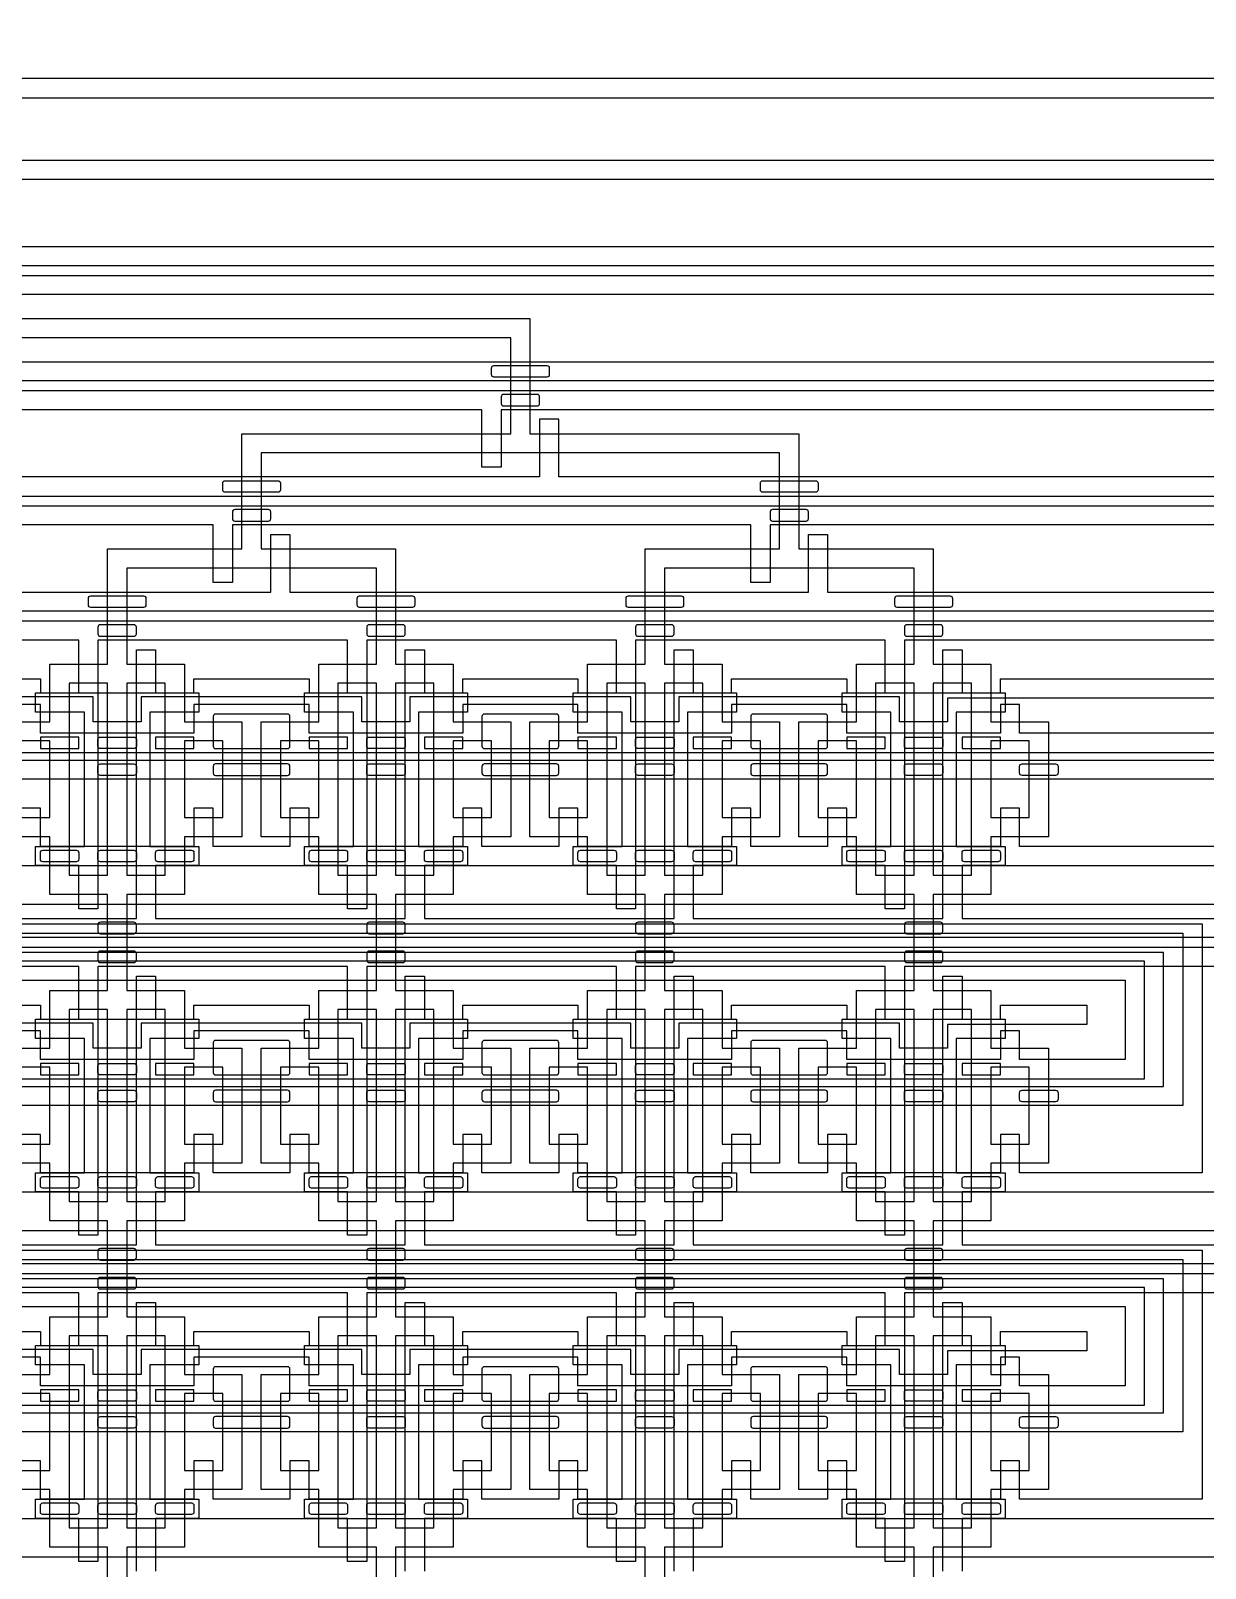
# Model space of a CAD drawing. Extents: x 0 to 194465, y -118660 to 40475.
# Drawn here: x 35762 to 41879, y 18213 to 26222 of the extents above; entities that cross this region are included whole.
import ezdxf

# ---------------------------------------------------------------- set-up
doc = ezdxf.new("R2010")
doc.units = 13
for name, color, linetype in [('Control 1 - Push up', 6, 'Continuous'), ('Control 2 - Push down', 1, 'Continuous'), ('Flow', 5, 'Continuous')]:
    doc.layers.add(name, color=color, linetype=linetype)

msp = doc.modelspace()

# ---------------------------------------------------------------- linework, layer by layer
at = {"layer": 'Control 1 - Push up'}
for points in [[(35212.5, 22846.1), (35812.5, 22846.1), (35812.5, 22773.1), (36612.5, 22773.1), (36612.5, 22846.1), (37212.5, 22846.1), (37212.5, 22773.1), (38012.5, 22773.1), (38012.5, 22846.1), (38612.5, 22846.1), (38612.5, 22773.1), (39412.5, 22773.1), (39412.5, 22846.1), (40012.5, 22846.1), (40012.5, 22773.1), (40812.5, 22773.1), (40812.5, 22846.1), (41962.5, 22846.1)], [(41962.5, 22746.1), (40537.5, 22746.1), (40537.5, 22623.1), (40287.5, 22623.1), (40287.5, 22753.1), (39137.5, 22753.1), (39137.5, 22623.1), (38887.5, 22623.1), (38887.5, 22753.1), (37737.5, 22753.1), (37737.5, 22623.1), (37487.5, 22623.1), (37487.5, 22753.1), (36337.5, 22753.1), (36337.5, 22623.1), (36087.5, 22623.1), (36087.5, 22753.1), (34937.5, 22753.1)], [(18062.5, 22463.1), (41862.5, 22463.1), (44962.5, 22463.1), (44962.5, 22563.1), (41962.5, 22563.1), (40912.5, 22563.1), (40912.5, 22713.1), (40812.5, 22713.1), (40812.5, 22563.1), (40012.5, 22563.1), (40012.5, 22713.1), (39412.5, 22713.1), (39412.5, 22563.1), (38612.5, 22563.1), (38612.5, 22713.1), (38012.5, 22713.1), (38012.5, 22563.1), (37212.5, 22563.1), (37212.5, 22713.1), (36612.5, 22713.1), (36612.5, 22563.1), (35812.5, 22563.1), (35812.5, 22713.1), (35212.5, 22713.1)], [(18162.5, 22423.1), (41762.5, 22423.1), (44962.5, 22423.1), (44962.5, 22323.1), (41662.5, 22323.1), (18262.5, 22323.1)], [(44962.5, 21973.1), (41262.5, 21973.1), (40912.5, 21973.1), (40912.5, 22173.1), (40812.5, 22173.1), (40812.5, 21973.1), (40012.5, 21973.1), (40012.5, 22173.1), (39912.5, 22173.1), (39912.5, 21973.1), (39512.5, 21973.1), (39512.5, 22173.1), (39412.5, 22173.1), (39412.5, 21973.1), (38612.5, 21973.1), (38612.5, 22173.1), (38512.5, 22173.1), (38512.5, 21973.1), (38112.5, 21973.1), (38112.5, 22173.1), (38012.5, 22173.1), (38012.5, 21973.1), (37212.5, 21973.1), (37212.5, 22173.1), (37112.5, 22173.1), (37112.5, 21973.1), (36712.5, 21973.1), (36712.5, 22173.1), (36612.5, 22173.1), (36612.5, 21973.1), (35812.5, 21973.1), (35812.5, 22173.1), (35712.5, 22173.1)], [(18462.5, 21873.1), (41262.5, 21873.1), (44962.5, 21873.1)], [(18462.5, 20173.1), (41962.5, 20173.1), (41962.5, 21670.6), (18462.5, 21670.6)], [(18362.5, 21570.6), (41862.5, 21570.6), (41862.5, 20273.1), (40912.5, 20273.1), (40912.5, 20473.1), (40812.5, 20473.1), (40812.5, 20273.1), (40012.5, 20273.1), (40012.5, 20473.1), (39912.5, 20473.1), (39912.5, 20273.1), (39512.5, 20273.1), (39512.5, 20473.1), (39412.5, 20473.1), (39412.5, 20273.1), (38612.5, 20273.1), (38612.5, 20473.1), (38512.5, 20473.1), (38512.5, 20273.1), (38112.5, 20273.1), (38112.5, 20473.1), (38012.5, 20473.1), (38012.5, 20273.1), (37212.5, 20273.1), (37212.5, 20473.1), (37112.5, 20473.1), (37112.5, 20273.1), (36712.5, 20273.1), (36712.5, 20473.1), (36612.5, 20473.1), (36612.5, 20273.1), (35812.5, 20273.1), (35812.5, 20473.1), (35712.5, 20473.1)], [(18262.5, 21520.6), (41762.5, 21520.6), (41762.5, 20623.1), (18262.5, 20623.1)], [(18162.5, 20723.1), (41662.5, 20723.1), (41662.5, 20723.1), (41662.5, 21420.6), (18162.5, 21420.6)], [(18062.5, 20763.1), (41562.5, 20763.1), (41562.5, 21376.1), (18062.5, 21376.1)], [(17962.5, 21276.1), (41462.5, 21276.1), (41462.5, 20863.1), (40912.5, 20863.1), (40912.5, 21013.1), (40812.5, 21013.1), (40812.5, 20863.1), (40012.5, 20863.1), (40012.5, 21013.1), (39412.5, 21013.1), (39412.5, 20863.1), (38612.5, 20863.1), (38612.5, 21013.1), (38012.5, 21013.1), (38012.5, 20863.1), (37212.5, 20863.1), (37212.5, 21013.1), (36612.5, 21013.1), (36612.5, 20863.1), (35812.5, 20863.1), (35812.5, 21013.1), (35212.5, 21013.1)], [(35212.5, 21146.1), (35812.5, 21146.1), (35812.5, 21073.1), (36612.5, 21073.1), (36612.5, 21146.1), (37212.5, 21146.1), (37212.5, 21073.1), (38012.5, 21073.1), (38012.5, 21146.1), (38612.5, 21146.1), (38612.5, 21073.1), (39412.5, 21073.1), (39412.5, 21146.1), (40012.5, 21146.1), (40012.5, 21073.1), (40812.5, 21073.1), (40812.5, 21146.1), (41262.5, 21146.1), (41262.5, 21046.1), (40537.5, 21046.1), (40537.5, 20923.1), (40287.5, 20923.1), (40287.5, 21053.1), (39137.5, 21053.1), (39137.5, 20923.1), (38887.5, 20923.1), (38887.5, 21053.1), (37737.5, 21053.1), (37737.5, 20923.1), (37487.5, 20923.1), (37487.5, 21053.1), (36337.5, 21053.1), (36337.5, 20923.1), (36087.5, 20923.1), (36087.5, 21053.1), (34937.5, 21053.1)], [(18462.5, 18473.1), (41962.5, 18473.1), (41962.5, 19970.6), (18462.5, 19970.6)], [(18362.5, 19870.6), (41862.5, 19870.6), (41862.5, 18573.1), (40912.5, 18573.1), (40912.5, 18773.1), (40812.5, 18773.1), (40812.5, 18573.1), (40012.5, 18573.1), (40012.5, 18773.1), (39912.5, 18773.1), (39912.5, 18573.1), (39512.5, 18573.1), (39512.5, 18773.1), (39412.5, 18773.1), (39412.5, 18573.1), (38612.5, 18573.1), (38612.5, 18773.1), (38512.5, 18773.1), (38512.5, 18573.1), (38112.5, 18573.1), (38112.5, 18773.1), (38012.5, 18773.1), (38012.5, 18573.1), (37212.5, 18573.1), (37212.5, 18773.1), (37112.5, 18773.1), (37112.5, 18573.1), (36712.5, 18573.1), (36712.5, 18773.1), (36612.5, 18773.1), (36612.5, 18573.1), (35812.5, 18573.1), (35812.5, 18773.1), (35712.5, 18773.1)], [(18262.5, 19820.6), (41762.5, 19820.6), (41762.5, 18923.1), (18262.5, 18923.1)], [(18162.5, 19023.1), (41662.5, 19023.1), (41662.5, 19720.6), (18162.5, 19720.6)], [(18062.5, 19063.1), (41562.5, 19063.1), (41562.5, 19063.1), (41562.5, 19676.1), (18062.5, 19676.1)], [(17962.5, 19576.1), (41462.5, 19576.1), (41462.5, 19163.1), (40912.5, 19163.1), (40912.5, 19313.1), (40812.5, 19313.1), (40812.5, 19163.1), (40012.5, 19163.1), (40012.5, 19313.1), (39412.5, 19313.1), (39412.5, 19163.1), (38612.5, 19163.1), (38612.5, 19313.1), (38012.5, 19313.1), (38012.5, 19163.1), (37212.5, 19163.1), (37212.5, 19313.1), (36612.5, 19313.1), (36612.5, 19163.1), (35812.5, 19163.1), (35812.5, 19313.1), (35212.5, 19313.1)], [(35212.5, 19446.1), (35812.5, 19446.1), (35812.5, 19373.1), (36612.5, 19373.1), (36612.5, 19446.1), (37212.5, 19446.1), (37212.5, 19373.1), (38012.5, 19373.1), (38012.5, 19446.1), (38612.5, 19446.1), (38612.5, 19373.1), (39412.5, 19373.1), (39412.5, 19446.1), (40012.5, 19446.1), (40012.5, 19373.1), (40812.5, 19373.1), (40812.5, 19446.1), (41262.5, 19446.1), (41262.5, 19346.1), (40537.5, 19346.1), (40537.5, 19223.1), (40287.5, 19223.1), (40287.5, 19353.1), (39137.5, 19353.1), (39137.5, 19223.1), (38887.5, 19223.1), (38887.5, 19353.1), (37737.5, 19353.1), (37737.5, 19223.1), (37487.5, 19223.1), (37487.5, 19353.1), (36337.5, 19353.1), (36337.5, 19223.1), (36087.5, 19223.1), (36087.5, 19353.1), (34937.5, 19353.1)], [(18462.5, 16773.1), (41962.5, 16773.1), (41962.5, 18270.6), (18462.5, 18270.6)]]:
    msp.add_lwpolyline(points, dxfattribs=at)
for points in [[(37112.5, 22650.6, 0.414214), (37100, 22663.1), (36725, 22663.1, 0.414214), (36712.5, 22650.6), (36712.5, 22495.6, 0.414214), (36725, 22483.1), (37100, 22483.1, 0.414214), (37112.5, 22495.6)], [(38512.5, 22650.6, 0.414214), (38500, 22663.1), (38125, 22663.1, 0.414214), (38112.5, 22650.6), (38112.5, 22495.6, 0.414214), (38125, 22483.1), (38500, 22483.1, 0.414214), (38512.5, 22495.6)], [(39912.5, 22650.6, 0.414214), (39900, 22663.1), (39525, 22663.1, 0.414214), (39512.5, 22650.6), (39512.5, 22495.6, 0.414214), (39525, 22483.1), (39900, 22483.1, 0.414214), (39912.5, 22495.6)], [(36125, 22483.1, -0.414214), (36112.5, 22495.6), (36112.5, 22530.6, -0.414214), (36125, 22543.1), (36300, 22543.1, -0.414214), (36312.5, 22530.6), (36312.5, 22495.6, -0.414214), (36300, 22483.1)], [(37525, 22483.1, -0.414214), (37512.5, 22495.6), (37512.5, 22530.6, -0.414214), (37525, 22543.1), (37700, 22543.1, -0.414214), (37712.5, 22530.6), (37712.5, 22495.6, -0.414214), (37700, 22483.1)], [(38925, 22483.1, -0.414214), (38912.5, 22495.6), (38912.5, 22530.6, -0.414214), (38925, 22543.1), (39100, 22543.1, -0.414214), (39112.5, 22530.6), (39112.5, 22495.6, -0.414214), (39100, 22483.1)], [(40325, 22483.1, -0.414214), (40312.5, 22495.6), (40312.5, 22530.6, -0.414214), (40325, 22543.1), (40500, 22543.1, -0.414214), (40512.5, 22530.6), (40512.5, 22495.6, -0.414214), (40500, 22483.1)], [(36125, 22343.1, -0.414214), (36112.5, 22355.6), (36112.5, 22390.6, -0.414214), (36125, 22403.1), (36300, 22403.1, -0.414214), (36312.5, 22390.6), (36312.5, 22355.6, -0.414214), (36300, 22343.1)], [(36725, 22343.1), (37100, 22343.1, 0.414214), (37112.5, 22355.6), (37112.5, 22390.6, 0.414214), (37100, 22403.1), (36725, 22403.1, 0.414214), (36712.5, 22390.6), (36712.5, 22355.6, 0.414214)], [(37525, 22343.1, -0.414214), (37512.5, 22355.6), (37512.5, 22390.6, -0.414214), (37525, 22403.1), (37700, 22403.1, -0.414214), (37712.5, 22390.6), (37712.5, 22355.6, -0.414214), (37700, 22343.1)], [(38125, 22343.1), (38500, 22343.1, 0.414214), (38512.5, 22355.6), (38512.5, 22390.6, 0.414214), (38500, 22403.1), (38125, 22403.1, 0.414214), (38112.5, 22390.6), (38112.5, 22355.6, 0.414214)], [(38925, 22343.1, -0.414214), (38912.5, 22355.6), (38912.5, 22390.6, -0.414214), (38925, 22403.1), (39100, 22403.1, -0.414214), (39112.5, 22390.6), (39112.5, 22355.6, -0.414214), (39100, 22343.1)], [(39525, 22343.1), (39900, 22343.1, 0.414214), (39912.5, 22355.6), (39912.5, 22390.6, 0.414214), (39900, 22403.1), (39525, 22403.1, 0.414214), (39512.5, 22390.6), (39512.5, 22355.6, 0.414214)], [(40325, 22343.1, -0.414214), (40312.5, 22355.6), (40312.5, 22390.6, -0.414214), (40325, 22403.1), (40500, 22403.1, -0.414214), (40512.5, 22390.6), (40512.5, 22355.6, -0.414214), (40500, 22343.1)], [(40925, 22343.1, -0.414214), (40912.5, 22355.6), (40912.5, 22390.6, -0.414214), (40925, 22403.1), (41100, 22403.1, -0.414214), (41112.5, 22390.6), (41112.5, 22355.6, -0.414214), (41100, 22343.1)], [(35825, 21893.1, -0.414214), (35812.5, 21905.6), (35812.5, 21940.6, -0.414214), (35825, 21953.1), (36000, 21953.1, -0.414214), (36012.5, 21940.6), (36012.5, 21905.6, -0.414214), (36000, 21893.1)], [(36125, 21893.1, -0.414214), (36112.5, 21905.6), (36112.5, 21940.6, -0.414214), (36125, 21953.1), (36300, 21953.1, -0.414214), (36312.5, 21940.6), (36312.5, 21905.6, -0.414214), (36300, 21893.1)], [(36425, 21893.1, -0.414214), (36412.5, 21905.6), (36412.5, 21940.6, -0.414214), (36425, 21953.1), (36600, 21953.1, -0.414214), (36612.5, 21940.6), (36612.5, 21905.6, -0.414214), (36600, 21893.1)], [(37225, 21893.1, -0.414214), (37212.5, 21905.6), (37212.5, 21940.6, -0.414214), (37225, 21953.1), (37400, 21953.1, -0.414214), (37412.5, 21940.6), (37412.5, 21905.6, -0.414214), (37400, 21893.1)], [(37525, 21893.1, -0.414214), (37512.5, 21905.6), (37512.5, 21940.6, -0.414214), (37525, 21953.1), (37700, 21953.1, -0.414214), (37712.5, 21940.6), (37712.5, 21905.6, -0.414214), (37700, 21893.1)], [(37825, 21893.1, -0.414214), (37812.5, 21905.6), (37812.5, 21940.6, -0.414214), (37825, 21953.1), (38000, 21953.1, -0.414214), (38012.5, 21940.6), (38012.5, 21905.6, -0.414214), (38000, 21893.1)], [(38625, 21893.1, -0.414214), (38612.5, 21905.6), (38612.5, 21940.6, -0.414214), (38625, 21953.1), (38800, 21953.1, -0.414214), (38812.5, 21940.6), (38812.5, 21905.6, -0.414214), (38800, 21893.1)], [(38925, 21893.1, -0.414214), (38912.5, 21905.6), (38912.5, 21940.6, -0.414214), (38925, 21953.1), (39100, 21953.1, -0.414214), (39112.5, 21940.6), (39112.5, 21905.6, -0.414214), (39100, 21893.1)], [(39225, 21893.1, -0.414214), (39212.5, 21905.6), (39212.5, 21940.6, -0.414214), (39225, 21953.1), (39400, 21953.1, -0.414214), (39412.5, 21940.6), (39412.5, 21905.6, -0.414214), (39400, 21893.1)], [(40025, 21893.1, -0.414214), (40012.5, 21905.6), (40012.5, 21940.6, -0.414214), (40025, 21953.1), (40200, 21953.1, -0.414214), (40212.5, 21940.6), (40212.5, 21905.6, -0.414214), (40200, 21893.1)], [(40325, 21893.1, -0.414214), (40312.5, 21905.6), (40312.5, 21940.6, -0.414214), (40325, 21953.1), (40500, 21953.1, -0.414214), (40512.5, 21940.6), (40512.5, 21905.6, -0.414214), (40500, 21893.1)], [(40625, 21893.1, -0.414214), (40612.5, 21905.6), (40612.5, 21940.6, -0.414214), (40625, 21953.1), (40800, 21953.1, -0.414214), (40812.5, 21940.6), (40812.5, 21905.6, -0.414214), (40800, 21893.1)], [(37112.5, 20950.6, 0.414214), (37100, 20963.1), (36725, 20963.1, 0.414214), (36712.5, 20950.6), (36712.5, 20795.6, 0.414214), (36725, 20783.1), (37100, 20783.1, 0.414214), (37112.5, 20795.6)], [(38512.5, 20950.6, 0.414214), (38500, 20963.1), (38125, 20963.1, 0.414214), (38112.5, 20950.6), (38112.5, 20795.6, 0.414214), (38125, 20783.1), (38500, 20783.1, 0.414214), (38512.5, 20795.6)], [(39912.5, 20950.6, 0.414214), (39900, 20963.1), (39525, 20963.1, 0.414214), (39512.5, 20950.6), (39512.5, 20795.6, 0.414214), (39525, 20783.1), (39900, 20783.1, 0.414214), (39912.5, 20795.6)], [(36125, 20783.1, -0.414214), (36112.5, 20795.6), (36112.5, 20830.6, -0.414214), (36125, 20843.1), (36300, 20843.1, -0.414214), (36312.5, 20830.6), (36312.5, 20795.6, -0.414214), (36300, 20783.1)], [(37525, 20783.1, -0.414214), (37512.5, 20795.6), (37512.5, 20830.6, -0.414214), (37525, 20843.1), (37700, 20843.1, -0.414214), (37712.5, 20830.6), (37712.5, 20795.6, -0.414214), (37700, 20783.1)], [(38925, 20783.1, -0.414214), (38912.5, 20795.6), (38912.5, 20830.6, -0.414214), (38925, 20843.1), (39100, 20843.1, -0.414214), (39112.5, 20830.6), (39112.5, 20795.6, -0.414214), (39100, 20783.1)], [(40325, 20783.1, -0.414214), (40312.5, 20795.6), (40312.5, 20830.6, -0.414214), (40325, 20843.1), (40500, 20843.1, -0.414214), (40512.5, 20830.6), (40512.5, 20795.6, -0.414214), (40500, 20783.1)], [(36125, 20643.1, -0.414214), (36112.5, 20655.6), (36112.5, 20690.6, -0.414214), (36125, 20703.1), (36300, 20703.1, -0.414214), (36312.5, 20690.6), (36312.5, 20655.6, -0.414214), (36300, 20643.1)], [(36725, 20643.1), (37100, 20643.1, 0.414214), (37112.5, 20655.6), (37112.5, 20690.6, 0.414214), (37100, 20703.1), (36725, 20703.1, 0.414214), (36712.5, 20690.6), (36712.5, 20655.6, 0.414214)], [(37525, 20643.1, -0.414214), (37512.5, 20655.6), (37512.5, 20690.6, -0.414214), (37525, 20703.1), (37700, 20703.1, -0.414214), (37712.5, 20690.6), (37712.5, 20655.6, -0.414214), (37700, 20643.1)], [(38125, 20643.1), (38500, 20643.1, 0.414214), (38512.5, 20655.6), (38512.5, 20690.6, 0.414214), (38500, 20703.1), (38125, 20703.1, 0.414214), (38112.5, 20690.6), (38112.5, 20655.6, 0.414214)], [(38925, 20643.1, -0.414214), (38912.5, 20655.6), (38912.5, 20690.6, -0.414214), (38925, 20703.1), (39100, 20703.1, -0.414214), (39112.5, 20690.6), (39112.5, 20655.6, -0.414214), (39100, 20643.1)], [(39525, 20643.1), (39900, 20643.1, 0.414214), (39912.5, 20655.6), (39912.5, 20690.6, 0.414214), (39900, 20703.1), (39525, 20703.1, 0.414214), (39512.5, 20690.6), (39512.5, 20655.6, 0.414214)], [(40325, 20643.1, -0.414214), (40312.5, 20655.6), (40312.5, 20690.6, -0.414214), (40325, 20703.1), (40500, 20703.1, -0.414214), (40512.5, 20690.6), (40512.5, 20655.6, -0.414214), (40500, 20643.1)], [(40925, 20643.1, -0.414214), (40912.5, 20655.6), (40912.5, 20690.6, -0.414214), (40925, 20703.1), (41100, 20703.1, -0.414214), (41112.5, 20690.6), (41112.5, 20655.6, -0.414214), (41100, 20643.1)], [(35825, 20193.1, -0.414214), (35812.5, 20205.6), (35812.5, 20240.6, -0.414214), (35825, 20253.1), (36000, 20253.1, -0.414214), (36012.5, 20240.6), (36012.5, 20205.6, -0.414214), (36000, 20193.1)], [(36125, 20193.1, -0.414214), (36112.5, 20205.6), (36112.5, 20240.6, -0.414214), (36125, 20253.1), (36300, 20253.1, -0.414214), (36312.5, 20240.6), (36312.5, 20205.6, -0.414214), (36300, 20193.1)], [(36425, 20193.1, -0.414214), (36412.5, 20205.6), (36412.5, 20240.6, -0.414214), (36425, 20253.1), (36600, 20253.1, -0.414214), (36612.5, 20240.6), (36612.5, 20205.6, -0.414214), (36600, 20193.1)], [(37225, 20193.1, -0.414214), (37212.5, 20205.6), (37212.5, 20240.6, -0.414214), (37225, 20253.1), (37400, 20253.1, -0.414214), (37412.5, 20240.6), (37412.5, 20205.6, -0.414214), (37400, 20193.1)], [(37525, 20193.1, -0.414214), (37512.5, 20205.6), (37512.5, 20240.6, -0.414214), (37525, 20253.1), (37700, 20253.1, -0.414214), (37712.5, 20240.6), (37712.5, 20205.6, -0.414214), (37700, 20193.1)], [(37825, 20193.1, -0.414214), (37812.5, 20205.6), (37812.5, 20240.6, -0.414214), (37825, 20253.1), (38000, 20253.1, -0.414214), (38012.5, 20240.6), (38012.5, 20205.6, -0.414214), (38000, 20193.1)], [(38625, 20193.1, -0.414214), (38612.5, 20205.6), (38612.5, 20240.6, -0.414214), (38625, 20253.1), (38800, 20253.1, -0.414214), (38812.5, 20240.6), (38812.5, 20205.6, -0.414214), (38800, 20193.1)], [(38925, 20193.1, -0.414214), (38912.5, 20205.6), (38912.5, 20240.6, -0.414214), (38925, 20253.1), (39100, 20253.1, -0.414214), (39112.5, 20240.6), (39112.5, 20205.6, -0.414214), (39100, 20193.1)], [(39225, 20193.1, -0.414214), (39212.5, 20205.6), (39212.5, 20240.6, -0.414214), (39225, 20253.1), (39400, 20253.1, -0.414214), (39412.5, 20240.6), (39412.5, 20205.6, -0.414214), (39400, 20193.1)], [(40025, 20193.1, -0.414214), (40012.5, 20205.6), (40012.5, 20240.6, -0.414214), (40025, 20253.1), (40200, 20253.1, -0.414214), (40212.5, 20240.6), (40212.5, 20205.6, -0.414214), (40200, 20193.1)], [(40325, 20193.1, -0.414214), (40312.5, 20205.6), (40312.5, 20240.6, -0.414214), (40325, 20253.1), (40500, 20253.1, -0.414214), (40512.5, 20240.6), (40512.5, 20205.6, -0.414214), (40500, 20193.1)], [(40625, 20193.1, -0.414214), (40612.5, 20205.6), (40612.5, 20240.6, -0.414214), (40625, 20253.1), (40800, 20253.1, -0.414214), (40812.5, 20240.6), (40812.5, 20205.6, -0.414214), (40800, 20193.1)], [(37112.5, 19250.6, 0.414214), (37100, 19263.1), (36725, 19263.1, 0.414214), (36712.5, 19250.6), (36712.5, 19095.6, 0.414214), (36725, 19083.1), (37100, 19083.1, 0.414214), (37112.5, 19095.6)], [(38512.5, 19250.6, 0.414214), (38500, 19263.1), (38125, 19263.1, 0.414214), (38112.5, 19250.6), (38112.5, 19095.6, 0.414214), (38125, 19083.1), (38500, 19083.1, 0.414214), (38512.5, 19095.6)], [(39912.5, 19250.6, 0.414214), (39900, 19263.1), (39525, 19263.1, 0.414214), (39512.5, 19250.6), (39512.5, 19095.6, 0.414214), (39525, 19083.1), (39900, 19083.1, 0.414214), (39912.5, 19095.6)], [(36125, 19083.1, -0.414214), (36112.5, 19095.6), (36112.5, 19130.6, -0.414214), (36125, 19143.1), (36300, 19143.1, -0.414214), (36312.5, 19130.6), (36312.5, 19095.6, -0.414214), (36300, 19083.1)], [(37525, 19083.1, -0.414214), (37512.5, 19095.6), (37512.5, 19130.6, -0.414214), (37525, 19143.1), (37700, 19143.1, -0.414214), (37712.5, 19130.6), (37712.5, 19095.6, -0.414214), (37700, 19083.1)], [(38925, 19083.1, -0.414214), (38912.5, 19095.6), (38912.5, 19130.6, -0.414214), (38925, 19143.1), (39100, 19143.1, -0.414214), (39112.5, 19130.6), (39112.5, 19095.6, -0.414214), (39100, 19083.1)], [(40325, 19083.1, -0.414214), (40312.5, 19095.6), (40312.5, 19130.6, -0.414214), (40325, 19143.1), (40500, 19143.1, -0.414214), (40512.5, 19130.6), (40512.5, 19095.6, -0.414214), (40500, 19083.1)], [(36125, 18943.1, -0.414214), (36112.5, 18955.6), (36112.5, 18990.6, -0.414214), (36125, 19003.1), (36300, 19003.1, -0.414214), (36312.5, 18990.6), (36312.5, 18955.6, -0.414214), (36300, 18943.1)], [(36725, 18943.1), (37100, 18943.1, 0.414214), (37112.5, 18955.6), (37112.5, 18990.6, 0.414214), (37100, 19003.1), (36725, 19003.1, 0.414214), (36712.5, 18990.6), (36712.5, 18955.6, 0.414214)], [(37525, 18943.1, -0.414214), (37512.5, 18955.6), (37512.5, 18990.6, -0.414214), (37525, 19003.1), (37700, 19003.1, -0.414214), (37712.5, 18990.6), (37712.5, 18955.6, -0.414214), (37700, 18943.1)], [(38125, 18943.1), (38500, 18943.1, 0.414214), (38512.5, 18955.6), (38512.5, 18990.6, 0.414214), (38500, 19003.1), (38125, 19003.1, 0.414214), (38112.5, 18990.6), (38112.5, 18955.6, 0.414214)], [(38925, 18943.1, -0.414214), (38912.5, 18955.6), (38912.5, 18990.6, -0.414214), (38925, 19003.1), (39100, 19003.1, -0.414214), (39112.5, 18990.6), (39112.5, 18955.6, -0.414214), (39100, 18943.1)], [(39525, 18943.1), (39900, 18943.1, 0.414214), (39912.5, 18955.6), (39912.5, 18990.6, 0.414214), (39900, 19003.1), (39525, 19003.1, 0.414214), (39512.5, 18990.6), (39512.5, 18955.6, 0.414214)], [(40325, 18943.1, -0.414214), (40312.5, 18955.6), (40312.5, 18990.6, -0.414214), (40325, 19003.1), (40500, 19003.1, -0.414214), (40512.5, 18990.6), (40512.5, 18955.6, -0.414214), (40500, 18943.1)], [(40925, 18943.1, -0.414214), (40912.5, 18955.6), (40912.5, 18990.6, -0.414214), (40925, 19003.1), (41100, 19003.1, -0.414214), (41112.5, 18990.6), (41112.5, 18955.6, -0.414214), (41100, 18943.1)], [(35825, 18493.1, -0.414214), (35812.5, 18505.6), (35812.5, 18540.6, -0.414214), (35825, 18553.1), (36000, 18553.1, -0.414214), (36012.5, 18540.6), (36012.5, 18505.6, -0.414214), (36000, 18493.1)], [(36125, 18493.1, -0.414214), (36112.5, 18505.6), (36112.5, 18540.6, -0.414214), (36125, 18553.1), (36300, 18553.1, -0.414214), (36312.5, 18540.6), (36312.5, 18505.6, -0.414214), (36300, 18493.1)], [(36425, 18493.1, -0.414214), (36412.5, 18505.6), (36412.5, 18540.6, -0.414214), (36425, 18553.1), (36600, 18553.1, -0.414214), (36612.5, 18540.6), (36612.5, 18505.6, -0.414214), (36600, 18493.1)], [(37225, 18493.1, -0.414214), (37212.5, 18505.6), (37212.5, 18540.6, -0.414214), (37225, 18553.1), (37400, 18553.1, -0.414214), (37412.5, 18540.6), (37412.5, 18505.6, -0.414214), (37400, 18493.1)], [(37525, 18493.1, -0.414214), (37512.5, 18505.6), (37512.5, 18540.6, -0.414214), (37525, 18553.1), (37700, 18553.1, -0.414214), (37712.5, 18540.6), (37712.5, 18505.6, -0.414214), (37700, 18493.1)], [(37825, 18493.1, -0.414214), (37812.5, 18505.6), (37812.5, 18540.6, -0.414214), (37825, 18553.1), (38000, 18553.1, -0.414214), (38012.5, 18540.6), (38012.5, 18505.6, -0.414214), (38000, 18493.1)], [(38625, 18493.1, -0.414214), (38612.5, 18505.6), (38612.5, 18540.6, -0.414214), (38625, 18553.1), (38800, 18553.1, -0.414214), (38812.5, 18540.6), (38812.5, 18505.6, -0.414214), (38800, 18493.1)], [(38925, 18493.1, -0.414214), (38912.5, 18505.6), (38912.5, 18540.6, -0.414214), (38925, 18553.1), (39100, 18553.1, -0.414214), (39112.5, 18540.6), (39112.5, 18505.6, -0.414214), (39100, 18493.1)], [(39225, 18493.1, -0.414214), (39212.5, 18505.6), (39212.5, 18540.6, -0.414214), (39225, 18553.1), (39400, 18553.1, -0.414214), (39412.5, 18540.6), (39412.5, 18505.6, -0.414214), (39400, 18493.1)], [(40025, 18493.1, -0.414214), (40012.5, 18505.6), (40012.5, 18540.6, -0.414214), (40025, 18553.1), (40200, 18553.1, -0.414214), (40212.5, 18540.6), (40212.5, 18505.6, -0.414214), (40200, 18493.1)], [(40325, 18493.1, -0.414214), (40312.5, 18505.6), (40312.5, 18540.6, -0.414214), (40325, 18553.1), (40500, 18553.1, -0.414214), (40512.5, 18540.6), (40512.5, 18505.6, -0.414214), (40500, 18493.1)], [(40625, 18493.1, -0.414214), (40612.5, 18505.6), (40612.5, 18540.6, -0.414214), (40625, 18553.1), (40800, 18553.1, -0.414214), (40812.5, 18540.6), (40812.5, 18505.6, -0.414214), (40800, 18493.1)]]:
    msp.add_lwpolyline(points, format="xyb", close=True, dxfattribs=at)
for points in [[(36012.5, 22543.1), (35812.5, 22543.1), (35812.5, 22483.1), (36012.5, 22483.1)], [(36612.5, 22543.1), (36412.5, 22543.1), (36412.5, 22483.1), (36612.5, 22483.1)], [(37412.5, 22543.1), (37212.5, 22543.1), (37212.5, 22483.1), (37412.5, 22483.1)], [(38012.5, 22543.1), (37812.5, 22543.1), (37812.5, 22483.1), (38012.5, 22483.1)], [(38812.5, 22543.1), (38612.5, 22543.1), (38612.5, 22483.1), (38812.5, 22483.1)], [(39412.5, 22543.1), (39212.5, 22543.1), (39212.5, 22483.1), (39412.5, 22483.1)], [(40212.5, 22543.1), (40012.5, 22543.1), (40012.5, 22483.1), (40212.5, 22483.1)], [(40812.5, 22543.1), (40612.5, 22543.1), (40612.5, 22483.1), (40812.5, 22483.1)], [(36012.5, 20843.1), (35812.5, 20843.1), (35812.5, 20783.1), (36012.5, 20783.1)], [(36612.5, 20843.1), (36412.5, 20843.1), (36412.5, 20783.1), (36612.5, 20783.1)], [(37412.5, 20843.1), (37212.5, 20843.1), (37212.5, 20783.1), (37412.5, 20783.1)], [(38012.5, 20843.1), (37812.5, 20843.1), (37812.5, 20783.1), (38012.5, 20783.1)], [(38812.5, 20843.1), (38612.5, 20843.1), (38612.5, 20783.1), (38812.5, 20783.1)], [(39412.5, 20843.1), (39212.5, 20843.1), (39212.5, 20783.1), (39412.5, 20783.1)], [(40212.5, 20843.1), (40012.5, 20843.1), (40012.5, 20783.1), (40212.5, 20783.1)], [(40812.5, 20843.1), (40612.5, 20843.1), (40612.5, 20783.1), (40812.5, 20783.1)], [(36012.5, 19143.1), (35812.5, 19143.1), (35812.5, 19083.1), (36012.5, 19083.1)], [(36612.5, 19143.1), (36412.5, 19143.1), (36412.5, 19083.1), (36612.5, 19083.1)], [(37412.5, 19143.1), (37212.5, 19143.1), (37212.5, 19083.1), (37412.5, 19083.1)], [(38012.5, 19143.1), (37812.5, 19143.1), (37812.5, 19083.1), (38012.5, 19083.1)], [(38812.5, 19143.1), (38612.5, 19143.1), (38612.5, 19083.1), (38812.5, 19083.1)], [(39412.5, 19143.1), (39212.5, 19143.1), (39212.5, 19083.1), (39412.5, 19083.1)], [(40212.5, 19143.1), (40012.5, 19143.1), (40012.5, 19083.1), (40212.5, 19083.1)], [(40812.5, 19143.1), (40612.5, 19143.1), (40612.5, 19083.1), (40812.5, 19083.1)]]:
    msp.add_lwpolyline(points, close=True, dxfattribs=at)
at = {"layer": 'Control 2 - Push down'}
for points in [[(41962.5, 25873.1), (41962.5, 25973.1), (29812.5, 25973.1), (29812.5, 26323.1), (29712.5, 26323.1), (29712.5, 25973.1), (14832.5, 25973.1), (14832.5, 20773.1), (11590.7, 20773.1), (11590.7, 20673.1), (14932.5, 20673.1), (14932.5, 25873.1)], [(44962.5, 25448.1), (29812.5, 25448.1), (29812.5, 25148.1), (29712.5, 25148.1), (29712.5, 25448.1), (17032.5, 25448.1), (17032.5, 7273.1), (29712.5, 7273.1), (29712.5, 7573.1), (29812.5, 7573.1), (29812.5, 7273.1), (30462.5, 7273.1), (30462.5, 7173.1), (16932.5, 7173.1), (16932.5, 25548.1), (44962.5, 25548.1)], [(17232.5, 24998.1), (17232.5, 7723.1), (36062.5, 7723.1), (36062.5, 7623.1), (30112.5, 7623.1), (30112.5, 7323.1), (30012.5, 7323.1), (30012.5, 7623.1), (17132.5, 7623.1), (17132.5, 25098.1), (30012.5, 25098.1), (30012.5, 25398.1), (30112.5, 25398.1), (30112.5, 25098.1), (44962.5, 25098.1), (44962.5, 24998.1)], [(35412.5, 24848.1), (35412.5, 24548.1), (35312.5, 24548.1), (35312.5, 24848.1), (24212.5, 24848.1), (24212.5, 24548.1), (24112.5, 24548.1), (24112.5, 24848.1), (17432.5, 24848.1), (17432.5, 7873.1), (24112.5, 7873.1), (24112.5, 8173.1), (24212.5, 8173.1), (24212.5, 7873.1), (35312.5, 7873.1), (35312.5, 8173.1), (35412.5, 8173.1), (35412.5, 7873.1), (36062.5, 7873.1), (36062.5, 7773.1), (17332.5, 7773.1), (17332.5, 24948.1), (44962.5, 24948.1), (44962.5, 24848.1)], [(17632.5, 24398.1), (17632.5, 8323.1), (38862.5, 8323.1), (38862.5, 8223.1), (35712.5, 8223.1), (35712.5, 7923.1), (35612.5, 7923.1), (35612.5, 8223.1), (24512.5, 8223.1), (24512.5, 7923.1), (24412.5, 7923.1), (24412.5, 8223.1), (17532.5, 8223.1), (17532.5, 24498.1), (24412.5, 24498.1), (24412.5, 24798.1), (24512.5, 24798.1), (24512.5, 24498.1), (35612.5, 24498.1), (35612.5, 24798.1), (35712.5, 24798.1), (35712.5, 24498.1), (44962.5, 24498.1), (44962.5, 24398.1)]]:
    msp.add_lwpolyline(points, close=True, dxfattribs=at)
for points in [[(38162.5, 24430.6), (38162.5, 24465.6, -0.414214), (38175, 24478.1), (38450, 24478.1, -0.414214), (38462.5, 24465.6), (38462.5, 24430.6, -0.414214), (38450, 24418.1), (38175, 24418.1, -0.414214)], [(38400, 24328.1), (38225, 24328.1, 0.414214), (38212.5, 24315.6), (38212.5, 24280.6, 0.414214), (38225, 24268.1), (38400, 24268.1, 0.414214), (38412.5, 24280.6), (38412.5, 24315.6, 0.414214)], [(36762.5, 23830.6), (36762.5, 23865.6, -0.414214), (36775, 23878.1), (37050, 23878.1, -0.414214), (37062.5, 23865.6), (37062.5, 23830.6, -0.414214), (37050, 23818.1), (36775, 23818.1, -0.414214)], [(39562.5, 23830.6), (39562.5, 23865.6, -0.414214), (39575, 23878.1), (39850, 23878.1, -0.414214), (39862.5, 23865.6), (39862.5, 23830.6, -0.414214), (39850, 23818.1), (39575, 23818.1, -0.414214)], [(37000, 23728.1), (36825, 23728.1, 0.414214), (36812.5, 23715.6), (36812.5, 23680.6, 0.414214), (36825, 23668.1), (37000, 23668.1, 0.414214), (37012.5, 23680.6), (37012.5, 23715.6, 0.414214)], [(39800, 23728.1), (39625, 23728.1, 0.414214), (39612.5, 23715.6), (39612.5, 23680.6, 0.414214), (39625, 23668.1), (39800, 23668.1, 0.414214), (39812.5, 23680.6), (39812.5, 23715.6, 0.414214)], [(36062.5, 23230.6), (36062.5, 23265.6, -0.414214), (36075, 23278.1), (36350, 23278.1, -0.414214), (36362.5, 23265.6), (36362.5, 23230.6, -0.414214), (36350, 23218.1), (36075, 23218.1, -0.414214)], [(37462.5, 23230.6), (37462.5, 23265.6, -0.414214), (37475, 23278.1), (37750, 23278.1, -0.414214), (37762.5, 23265.6), (37762.5, 23230.6, -0.414214), (37750, 23218.1), (37475, 23218.1, -0.414214)], [(38862.5, 23230.6), (38862.5, 23265.6, -0.414214), (38875, 23278.1), (39150, 23278.1, -0.414214), (39162.5, 23265.6), (39162.5, 23230.6, -0.414214), (39150, 23218.1), (38875, 23218.1, -0.414214)], [(40262.5, 23230.6), (40262.5, 23265.6, -0.414214), (40275, 23278.1), (40550, 23278.1, -0.414214), (40562.5, 23265.6), (40562.5, 23230.6, -0.414214), (40550, 23218.1), (40275, 23218.1, -0.414214)], [(36300, 23128.1), (36125, 23128.1, 0.414214), (36112.5, 23115.6), (36112.5, 23080.6, 0.414214), (36125, 23068.1), (36300, 23068.1, 0.414214), (36312.5, 23080.6), (36312.5, 23115.6, 0.414214)], [(37700, 23128.1), (37525, 23128.1, 0.414214), (37512.5, 23115.6), (37512.5, 23080.6, 0.414214), (37525, 23068.1), (37700, 23068.1, 0.414214), (37712.5, 23080.6), (37712.5, 23115.6, 0.414214)], [(39100, 23128.1), (38925, 23128.1, 0.414214), (38912.5, 23115.6), (38912.5, 23080.6, 0.414214), (38925, 23068.1), (39100, 23068.1, 0.414214), (39112.5, 23080.6), (39112.5, 23115.6, 0.414214)], [(40500, 23128.1), (40325, 23128.1, 0.414214), (40312.5, 23115.6), (40312.5, 23080.6, 0.414214), (40325, 23068.1), (40500, 23068.1, 0.414214), (40512.5, 23080.6), (40512.5, 23115.6, 0.414214)], [(36300, 21578.1), (36125, 21578.1, 0.414214), (36112.5, 21565.6), (36112.5, 21530.6, 0.414214), (36125, 21518.1), (36300, 21518.1, 0.414214), (36312.5, 21530.6), (36312.5, 21565.6, 0.414214)], [(37700, 21578.1), (37525, 21578.1, 0.414214), (37512.5, 21565.6), (37512.5, 21530.6, 0.414214), (37525, 21518.1), (37700, 21518.1, 0.414214), (37712.5, 21530.6), (37712.5, 21565.6, 0.414214)], [(39100, 21578.1), (38925, 21578.1, 0.414214), (38912.5, 21565.6), (38912.5, 21530.6, 0.414214), (38925, 21518.1), (39100, 21518.1, 0.414214), (39112.5, 21530.6), (39112.5, 21565.6, 0.414214)], [(40500, 21578.1), (40325, 21578.1, 0.414214), (40312.5, 21565.6), (40312.5, 21530.6, 0.414214), (40325, 21518.1), (40500, 21518.1, 0.414214), (40512.5, 21530.6), (40512.5, 21565.6, 0.414214)], [(36300, 21428.1), (36125, 21428.1, 0.414214), (36112.5, 21415.6), (36112.5, 21380.6, 0.414214), (36125, 21368.1), (36300, 21368.1, 0.414214), (36312.5, 21380.6), (36312.5, 21415.6, 0.414214)], [(37700, 21428.1), (37525, 21428.1, 0.414214), (37512.5, 21415.6), (37512.5, 21380.6, 0.414214), (37525, 21368.1), (37700, 21368.1, 0.414214), (37712.5, 21380.6), (37712.5, 21415.6, 0.414214)], [(39100, 21428.1), (38925, 21428.1, 0.414214), (38912.5, 21415.6), (38912.5, 21380.6, 0.414214), (38925, 21368.1), (39100, 21368.1, 0.414214), (39112.5, 21380.6), (39112.5, 21415.6, 0.414214)], [(40500, 21428.1), (40325, 21428.1, 0.414214), (40312.5, 21415.6), (40312.5, 21380.6, 0.414214), (40325, 21368.1), (40500, 21368.1, 0.414214), (40512.5, 21380.6), (40512.5, 21415.6, 0.414214)], [(36300, 19878.1), (36125, 19878.1, 0.414214), (36112.5, 19865.6), (36112.5, 19830.6, 0.414214), (36125, 19818.1), (36300, 19818.1, 0.414214), (36312.5, 19830.6), (36312.5, 19865.6, 0.414214)], [(37700, 19878.1), (37525, 19878.1, 0.414214), (37512.5, 19865.6), (37512.5, 19830.6, 0.414214), (37525, 19818.1), (37700, 19818.1, 0.414214), (37712.5, 19830.6), (37712.5, 19865.6, 0.414214)], [(39100, 19878.1), (38925, 19878.1, 0.414214), (38912.5, 19865.6), (38912.5, 19830.6, 0.414214), (38925, 19818.1), (39100, 19818.1, 0.414214), (39112.5, 19830.6), (39112.5, 19865.6, 0.414214)], [(40500, 19878.1), (40325, 19878.1, 0.414214), (40312.5, 19865.6), (40312.5, 19830.6, 0.414214), (40325, 19818.1), (40500, 19818.1, 0.414214), (40512.5, 19830.6), (40512.5, 19865.6, 0.414214)], [(36300, 19728.1), (36125, 19728.1, 0.414214), (36112.5, 19715.6), (36112.5, 19680.6, 0.414214), (36125, 19668.1), (36300, 19668.1, 0.414214), (36312.5, 19680.6), (36312.5, 19715.6, 0.414214)], [(37700, 19728.1), (37525, 19728.1, 0.414214), (37512.5, 19715.6), (37512.5, 19680.6, 0.414214), (37525, 19668.1), (37700, 19668.1, 0.414214), (37712.5, 19680.6), (37712.5, 19715.6, 0.414214)], [(39100, 19728.1), (38925, 19728.1, 0.414214), (38912.5, 19715.6), (38912.5, 19680.6, 0.414214), (38925, 19668.1), (39100, 19668.1, 0.414214), (39112.5, 19680.6), (39112.5, 19715.6, 0.414214)], [(40500, 19728.1), (40325, 19728.1, 0.414214), (40312.5, 19715.6), (40312.5, 19680.6, 0.414214), (40325, 19668.1), (40500, 19668.1, 0.414214), (40512.5, 19680.6), (40512.5, 19715.6, 0.414214)]]:
    msp.add_lwpolyline(points, format="xyb", close=True, dxfattribs=at)
for points in [[(17732.5, 24348.1), (44962.5, 24348.1), (44962.5, 24248.1), (38212.5, 24248.1), (38212.5, 23948.1), (38112.5, 23948.1), (38112.5, 24248.1), (32612.5, 24248.1), (32612.5, 23948.1), (32512.5, 23948.1), (32512.5, 24248.1), (27012.5, 24248.1), (27012.5, 23948.1), (26912.5, 23948.1), (26912.5, 24248.1), (21412.5, 24248.1), (21412.5, 23948.1), (21312.5, 23948.1), (21312.5, 24248.1), (17832.5, 24248.1)], [(18032.5, 23798.1), (44962.5, 23798.1), (44962.5, 23898.1), (38512.5, 23898.1), (38512.5, 24198.1), (38412.5, 24198.1), (38412.5, 23898.1), (32912.5, 23898.1), (32912.5, 24198.1), (32812.5, 24198.1), (32812.5, 23898.1), (27312.5, 23898.1), (27312.5, 24198.1), (27212.5, 24198.1), (27212.5, 23898.1), (21712.5, 23898.1), (21712.5, 24198.1), (21612.5, 24198.1), (21612.5, 23898.1), (17932.5, 23898.1)], [(18132.5, 23748.1), (44962.5, 23748.1), (44962.5, 23648.1), (39612.5, 23648.1), (39612.5, 23348.1), (39512.5, 23348.1), (39512.5, 23648.1), (36812.5, 23648.1), (36812.5, 23348.1), (36712.5, 23348.1), (36712.5, 23648.1), (34012.5, 23648.1)], [(34312.5, 23298.1), (37012.5, 23298.1), (37012.5, 23598.1), (37112.5, 23598.1), (37112.5, 23298.1), (39812.5, 23298.1), (39812.5, 23598.1), (39912.5, 23598.1), (39912.5, 23298.1), (44962.5, 23298.1), (44962.5, 23198.1), (18432.5, 23198.1)], [(19212.5, 23148.1), (44962.5, 23148.1)], [(44962.5, 23048.1), (40312.5, 23048.1), (40312.5, 21648.1), (40212.5, 21648.1), (40212.5, 21873.1), (39987.5, 21873.1), (39987.5, 21973.1), (40242.5, 21973.1), (40242.5, 22673.1), (39987.5, 22673.1), (39987.5, 22773.1), (40212.5, 22773.1), (40212.5, 23048.1), (38912.5, 23048.1), (38912.5, 21648.1), (38812.5, 21648.1), (38812.5, 21873.1), (38587.5, 21873.1), (38587.5, 21973.1), (38842.5, 21973.1), (38842.5, 22673.1), (38587.5, 22673.1), (38587.5, 22773.1), (38812.5, 22773.1), (38812.5, 23048.1), (37512.5, 23048.1), (37512.5, 21648.1), (37412.5, 21648.1), (37412.5, 21873.1), (37187.5, 21873.1), (37187.5, 21973.1), (37442.5, 21973.1), (37442.5, 22673.1), (37187.5, 22673.1), (37187.5, 22773.1), (37412.5, 22773.1), (37412.5, 23048.1), (36112.5, 23048.1), (36112.5, 21648.1), (36012.5, 21648.1), (36012.5, 21873.1), (35787.5, 21873.1), (35787.5, 21973.1), (36042.5, 21973.1), (36042.5, 22673.1), (35787.5, 22673.1), (35787.5, 22773.1), (36012.5, 22773.1), (36012.5, 23048.1), (34712.5, 23048.1)], [(35012.5, 21598.1), (36312.5, 21598.1), (36312.5, 22998.1), (36412.5, 22998.1), (36412.5, 22773.1), (36637.5, 22773.1), (36637.5, 22673.1), (36382.5, 22673.1), (36382.5, 21973.1), (36637.5, 21973.1), (36637.5, 21873.1), (36412.5, 21873.1), (36412.5, 21598.1), (37712.5, 21598.1), (37712.5, 22998.1), (37812.5, 22998.1), (37812.5, 22773.1), (38037.5, 22773.1), (38037.5, 22673.1), (37782.5, 22673.1), (37782.5, 21973.1), (38037.5, 21973.1), (38037.5, 21873.1), (37812.5, 21873.1), (37812.5, 21598.1), (39112.5, 21598.1), (39112.5, 22998.1), (39212.5, 22998.1), (39212.5, 22773.1), (39437.5, 22773.1), (39437.5, 22673.1), (39182.5, 22673.1), (39182.5, 21973.1), (39437.5, 21973.1), (39437.5, 21873.1), (39212.5, 21873.1), (39212.5, 21598.1), (40512.5, 21598.1), (40512.5, 22998.1), (40612.5, 22998.1), (40612.5, 22773.1), (40837.5, 22773.1), (40837.5, 22673.1), (40582.5, 22673.1), (40582.5, 21973.1), (40837.5, 21973.1), (40837.5, 21873.1), (40612.5, 21873.1), (40612.5, 21598.1), (44962.5, 21598.1)], [(44962.5, 21498.1), (19512.5, 21498.1)], [(19212.5, 21448.1), (44962.5, 21448.1)], [(44962.5, 21348.1), (40312.5, 21348.1), (40312.5, 19948.1), (40212.5, 19948.1), (40212.5, 20173.1), (39987.5, 20173.1), (39987.5, 20273.1), (40242.5, 20273.1), (40242.5, 20973.1), (39987.5, 20973.1), (39987.5, 21073.1), (40212.5, 21073.1), (40212.5, 21348.1), (38912.5, 21348.1), (38912.5, 19948.1), (38812.5, 19948.1), (38812.5, 20173.1), (38587.5, 20173.1), (38587.5, 20273.1), (38842.5, 20273.1), (38842.5, 20973.1), (38587.5, 20973.1), (38587.5, 21073.1), (38812.5, 21073.1), (38812.5, 21348.1), (37512.5, 21348.1), (37512.5, 19948.1), (37412.5, 19948.1), (37412.5, 20173.1), (37187.5, 20173.1), (37187.5, 20273.1), (37442.5, 20273.1), (37442.5, 20973.1), (37187.5, 20973.1), (37187.5, 21073.1), (37412.5, 21073.1), (37412.5, 21348.1), (36112.5, 21348.1), (36112.5, 19948.1), (36012.5, 19948.1), (36012.5, 20173.1), (35787.5, 20173.1), (35787.5, 20273.1), (36042.5, 20273.1), (36042.5, 20973.1), (35787.5, 20973.1), (35787.5, 21073.1), (36012.5, 21073.1), (36012.5, 21348.1), (34712.5, 21348.1)], [(35012.5, 19898.1), (36312.5, 19898.1), (36312.5, 21298.1), (36412.5, 21298.1), (36412.5, 21073.1), (36637.5, 21073.1), (36637.5, 20973.1), (36382.5, 20973.1), (36382.5, 20273.1), (36637.5, 20273.1), (36637.5, 20173.1), (36412.5, 20173.1), (36412.5, 19898.1), (37712.5, 19898.1), (37712.5, 21298.1), (37812.5, 21298.1), (37812.5, 21073.1), (38037.5, 21073.1), (38037.5, 20973.1), (37782.5, 20973.1), (37782.5, 20273.1), (38037.5, 20273.1), (38037.5, 20173.1), (37812.5, 20173.1), (37812.5, 19898.1), (39112.5, 19898.1), (39112.5, 21298.1), (39212.5, 21298.1), (39212.5, 21073.1), (39437.5, 21073.1), (39437.5, 20973.1), (39182.5, 20973.1), (39182.5, 20273.1), (39437.5, 20273.1), (39437.5, 20173.1), (39212.5, 20173.1), (39212.5, 19898.1), (40512.5, 19898.1), (40512.5, 21298.1), (40612.5, 21298.1), (40612.5, 21073.1), (40837.5, 21073.1), (40837.5, 20973.1), (40582.5, 20973.1), (40582.5, 20273.1), (40837.5, 20273.1), (40837.5, 20173.1), (40612.5, 20173.1), (40612.5, 19898.1), (44962.5, 19898.1)], [(44962.5, 19798.1), (19512.5, 19798.1)], [(19212.5, 19748.1), (44962.5, 19748.1)], [(44962.5, 19648.1), (40312.5, 19648.1), (40312.5, 18248.1), (40212.5, 18248.1), (40212.5, 18473.1), (39987.5, 18473.1), (39987.5, 18573.1), (40242.5, 18573.1), (40242.5, 19273.1), (39987.5, 19273.1), (39987.5, 19373.1), (40212.5, 19373.1), (40212.5, 19648.1), (38912.5, 19648.1), (38912.5, 18248.1), (38812.5, 18248.1), (38812.5, 18473.1), (38587.5, 18473.1), (38587.5, 18573.1), (38842.5, 18573.1), (38842.5, 19273.1), (38587.5, 19273.1), (38587.5, 19373.1), (38812.5, 19373.1), (38812.5, 19648.1), (37512.5, 19648.1), (37512.5, 18248.1), (37412.5, 18248.1), (37412.5, 18473.1), (37187.5, 18473.1), (37187.5, 18573.1), (37442.5, 18573.1), (37442.5, 19273.1), (37187.5, 19273.1), (37187.5, 19373.1), (37412.5, 19373.1), (37412.5, 19648.1), (36112.5, 19648.1), (36112.5, 18248.1), (36012.5, 18248.1), (36012.5, 18473.1), (35787.5, 18473.1), (35787.5, 18573.1), (36042.5, 18573.1), (36042.5, 19273.1), (35787.5, 19273.1), (35787.5, 19373.1), (36012.5, 19373.1), (36012.5, 19648.1), (34712.5, 19648.1)], [(36312.5, 18198.1), (36312.5, 19598.1), (36412.5, 19598.1), (36412.5, 19373.1), (36637.5, 19373.1), (36637.5, 19273.1), (36382.5, 19273.1), (36382.5, 18573.1), (36637.5, 18573.1), (36637.5, 18473.1), (36412.5, 18473.1), (36412.5, 18198.1)], [(37712.5, 18198.1), (37712.5, 19598.1), (37812.5, 19598.1), (37812.5, 19373.1), (38037.5, 19373.1), (38037.5, 19273.1), (37782.5, 19273.1), (37782.5, 18573.1), (38037.5, 18573.1), (38037.5, 18473.1), (37812.5, 18473.1), (37812.5, 18198.1)], [(39112.5, 18198.1), (39112.5, 19598.1), (39212.5, 19598.1), (39212.5, 19373.1), (39437.5, 19373.1), (39437.5, 19273.1), (39182.5, 19273.1), (39182.5, 18573.1), (39437.5, 18573.1), (39437.5, 18473.1), (39212.5, 18473.1), (39212.5, 18198.1)], [(40512.5, 18198.1), (40512.5, 19598.1), (40612.5, 19598.1), (40612.5, 19373.1), (40837.5, 19373.1), (40837.5, 19273.1), (40582.5, 19273.1), (40582.5, 18573.1), (40837.5, 18573.1), (40837.5, 18473.1), (40612.5, 18473.1), (40612.5, 18198.1)]]:
    msp.add_lwpolyline(points, dxfattribs=at)
at = {"layer": 'Flow'}
for points in [[(35562.5, 24723.1), (38362.5, 24723.1), (38362.5, 24123.1), (39762.5, 24123.1), (39762.5, 23523.1), (40462.5, 23523.1), (40462.5, 23173.1), (40462.5, 22923.1), (40762.5, 22923.1), (40762.5, 22623.1), (41062.5, 22623.1), (41062.5, 22023.1), (40762.5, 22023.1), (40762.5, 21723.1), (40462.5, 21723.1), (40462.5, 21473.1), (40462.5, 21223.1), (40762.5, 21223.1), (40762.5, 20923.1), (41062.5, 20923.1), (41062.5, 20323.1), (40762.5, 20323.1), (40762.5, 20023.1), (40462.5, 20023.1), (40462.5, 19773.1), (40462.5, 19523.1), (40762.5, 19523.1), (40762.5, 19223.1), (41062.5, 19223.1), (41062.5, 18623.1), (40762.5, 18623.1), (40762.5, 18323.1), (40462.5, 18323.1), (40462.5, 18073.1)], [(35562.5, 22623.1), (35862.5, 22623.1), (35862.5, 22923.1), (36162.5, 22923.1), (36162.5, 23173.1), (36162.5, 23523.1), (36862.5, 23523.1), (36862.5, 24123.1), (38262.5, 24123.1), (38262.5, 24623.1), (32762.5, 24623.1)], [(38962.5, 18073.1), (38962.5, 18323.1), (38662.5, 18323.1), (38662.5, 18623.1), (38362.5, 18623.1), (38362.5, 19223.1), (38662.5, 19223.1), (38662.5, 19523.1), (38962.5, 19523.1), (38962.5, 19773.1), (38962.5, 20023.1), (38662.5, 20023.1), (38662.5, 20323.1), (38362.5, 20323.1), (38362.5, 20923.1), (38662.5, 20923.1), (38662.5, 21223.1), (38962.5, 21223.1), (38962.5, 21473.1), (38962.5, 21723.1), (38662.5, 21723.1), (38662.5, 22023.1), (38362.5, 22023.1), (38362.5, 22623.1), (38662.5, 22623.1), (38662.5, 22923.1), (38962.5, 22923.1), (38962.5, 23173.1), (38962.5, 23523.1), (39662.5, 23523.1), (39662.5, 24023.1), (36962.5, 24023.1), (36962.5, 23523.1), (37662.5, 23523.1), (37662.5, 23173.1), (37662.5, 22923.1), (37962.5, 22923.1), (37962.5, 22623.1), (38262.5, 22623.1), (38262.5, 22023.1), (37962.5, 22023.1), (37962.5, 21723.1), (37662.5, 21723.1), (37662.5, 21473.1), (37662.5, 21223.1), (37962.5, 21223.1), (37962.5, 20923.1), (38262.5, 20923.1), (38262.5, 20323.1), (37962.5, 20323.1), (37962.5, 20023.1), (37662.5, 20023.1), (37662.5, 19773.1), (37662.5, 19523.1), (37962.5, 19523.1), (37962.5, 19223.1), (38262.5, 19223.1), (38262.5, 18623.1), (37962.5, 18623.1), (37962.5, 18323.1), (37662.5, 18323.1), (37662.5, 18073.1)], [(37562.5, 18073.1), (37562.5, 18323.1), (37262.5, 18323.1), (37262.5, 18623.1), (36962.5, 18623.1), (36962.5, 19223.1), (37262.5, 19223.1), (37262.5, 19523.1), (37562.5, 19523.1), (37562.5, 19773.1), (37562.5, 20023.1), (37262.5, 20023.1), (37262.5, 20323.1), (36962.5, 20323.1), (36962.5, 20923.1), (37262.5, 20923.1), (37262.5, 21223.1), (37562.5, 21223.1), (37562.5, 21473.1), (37562.5, 21723.1), (37262.5, 21723.1), (37262.5, 22023.1), (36962.5, 22023.1), (36962.5, 22623.1), (37262.5, 22623.1), (37262.5, 22923.1), (37562.5, 22923.1), (37562.5, 23173.1), (37562.5, 23423.1), (36262.5, 23423.1), (36262.5, 23173.1), (36262.5, 22923.1), (36562.5, 22923.1), (36562.5, 22623.1), (36862.5, 22623.1), (36862.5, 22023.1), (36562.5, 22023.1), (36562.5, 21723.1), (36262.5, 21723.1), (36262.5, 21473.1), (36262.5, 21223.1), (36562.5, 21223.1), (36562.5, 20923.1), (36862.5, 20923.1), (36862.5, 20323.1), (36562.5, 20323.1), (36562.5, 20023.1), (36262.5, 20023.1), (36262.5, 19773.1), (36262.5, 19523.1), (36562.5, 19523.1), (36562.5, 19223.1), (36862.5, 19223.1), (36862.5, 18623.1), (36562.5, 18623.1), (36562.5, 18323.1), (36262.5, 18323.1), (36262.5, 18073.1)], [(40362.5, 18073.1), (40362.5, 18323.1), (40062.5, 18323.1), (40062.5, 18623.1), (39762.5, 18623.1), (39762.5, 19223.1), (40062.5, 19223.1), (40062.5, 19523.1), (40362.5, 19523.1), (40362.5, 19773.1), (40362.5, 20023.1), (40062.5, 20023.1), (40062.5, 20323.1), (39762.5, 20323.1), (39762.5, 20923.1), (40062.5, 20923.1), (40062.5, 21223.1), (40362.5, 21223.1), (40362.5, 21473.1), (40362.5, 21723.1), (40062.5, 21723.1), (40062.5, 22023.1), (39762.5, 22023.1), (39762.5, 22623.1), (40062.5, 22623.1), (40062.5, 22923.1), (40362.5, 22923.1), (40362.5, 23173.1), (40362.5, 23423.1), (39062.5, 23423.1), (39062.5, 23173.1), (39062.5, 22923.1), (39362.5, 22923.1), (39362.5, 22623.1), (39662.5, 22623.1), (39662.5, 22023.1), (39362.5, 22023.1), (39362.5, 21723.1), (39062.5, 21723.1), (39062.5, 21473.1), (39062.5, 21223.1), (39362.5, 21223.1), (39362.5, 20923.1), (39662.5, 20923.1), (39662.5, 20323.1), (39362.5, 20323.1), (39362.5, 20023.1), (39062.5, 20023.1), (39062.5, 19773.1), (39062.5, 19523.1), (39362.5, 19523.1), (39362.5, 19223.1), (39662.5, 19223.1), (39662.5, 18623.1), (39362.5, 18623.1), (39362.5, 18323.1), (39062.5, 18323.1), (39062.5, 18073.1)], [(35562.5, 20923.1), (35862.5, 20923.1), (35862.5, 21223.1), (36162.5, 21223.1), (36162.5, 21473.1), (36162.5, 21723.1), (35862.5, 21723.1), (35862.5, 22023.1), (35562.5, 22023.1)], [(35562.5, 19223.1), (35862.5, 19223.1), (35862.5, 19523.1), (36162.5, 19523.1), (36162.5, 19773.1), (36162.5, 20023.1), (35862.5, 20023.1), (35862.5, 20323.1), (35562.5, 20323.1)], [(35562.5, 17523.1), (35862.5, 17523.1), (35862.5, 17823.1), (36162.5, 17823.1), (36162.5, 18073.1), (36162.5, 18323.1), (35862.5, 18323.1), (35862.5, 18623.1), (35562.5, 18623.1)]]:
    msp.add_lwpolyline(points, dxfattribs=at)
for points in [[(36162.5, 21823.1), (36162.5, 22823.1), (35962.5, 22823.1), (35962.5, 21823.1)], [(36462.5, 22823.1), (36262.5, 22823.1), (36262.5, 21823.1), (36462.5, 21823.1)], [(37562.5, 21823.1), (37562.5, 22823.1), (37362.5, 22823.1), (37362.5, 21823.1)], [(37862.5, 22823.1), (37662.5, 22823.1), (37662.5, 21823.1), (37862.5, 21823.1)], [(38962.5, 21823.1), (38962.5, 22823.1), (38762.5, 22823.1), (38762.5, 21823.1)], [(39262.5, 22823.1), (39062.5, 22823.1), (39062.5, 21823.1), (39262.5, 21823.1)], [(40362.5, 21823.1), (40362.5, 22823.1), (40162.5, 22823.1), (40162.5, 21823.1)], [(40662.5, 22823.1), (40462.5, 22823.1), (40462.5, 21823.1), (40662.5, 21823.1)], [(35862.5, 22123.1), (35862.5, 22523.1), (35662.5, 22523.1), (35662.5, 22123.1)], [(36762.5, 22523.1), (36562.5, 22523.1), (36562.5, 22123.1), (36762.5, 22123.1)], [(37262.5, 22123.1), (37262.5, 22523.1), (37062.5, 22523.1), (37062.5, 22123.1)], [(38162.5, 22523.1), (37962.5, 22523.1), (37962.5, 22123.1), (38162.5, 22123.1)], [(38662.5, 22123.1), (38662.5, 22523.1), (38462.5, 22523.1), (38462.5, 22123.1)], [(39562.5, 22523.1), (39362.5, 22523.1), (39362.5, 22123.1), (39562.5, 22123.1)], [(40062.5, 22123.1), (40062.5, 22523.1), (39862.5, 22523.1), (39862.5, 22123.1)], [(40962.5, 22523.1), (40762.5, 22523.1), (40762.5, 22123.1), (40962.5, 22123.1)], [(36162.5, 20123.1), (36162.5, 21123.1), (35962.5, 21123.1), (35962.5, 20123.1)], [(36462.5, 21123.1), (36262.5, 21123.1), (36262.5, 20123.1), (36462.5, 20123.1)], [(37562.5, 20123.1), (37562.5, 21123.1), (37362.5, 21123.1), (37362.5, 20123.1)], [(37862.5, 21123.1), (37662.5, 21123.1), (37662.5, 20123.1), (37862.5, 20123.1)], [(38962.5, 20123.1), (38962.5, 21123.1), (38762.5, 21123.1), (38762.5, 20123.1)], [(39262.5, 21123.1), (39062.5, 21123.1), (39062.5, 20123.1), (39262.5, 20123.1)], [(40362.5, 20123.1), (40362.5, 21123.1), (40162.5, 21123.1), (40162.5, 20123.1)], [(40662.5, 21123.1), (40462.5, 21123.1), (40462.5, 20123.1), (40662.5, 20123.1)], [(35862.5, 20423.1), (35862.5, 20823.1), (35662.5, 20823.1), (35662.5, 20423.1)], [(36762.5, 20823.1), (36562.5, 20823.1), (36562.5, 20423.1), (36762.5, 20423.1)], [(37262.5, 20423.1), (37262.5, 20823.1), (37062.5, 20823.1), (37062.5, 20423.1)], [(38162.5, 20823.1), (37962.5, 20823.1), (37962.5, 20423.1), (38162.5, 20423.1)], [(38662.5, 20423.1), (38662.5, 20823.1), (38462.5, 20823.1), (38462.5, 20423.1)], [(39562.5, 20823.1), (39362.5, 20823.1), (39362.5, 20423.1), (39562.5, 20423.1)], [(40062.5, 20423.1), (40062.5, 20823.1), (39862.5, 20823.1), (39862.5, 20423.1)], [(40962.5, 20823.1), (40762.5, 20823.1), (40762.5, 20423.1), (40962.5, 20423.1)], [(36162.5, 18423.1), (36162.5, 19423.1), (35962.5, 19423.1), (35962.5, 18423.1)], [(36462.5, 19423.1), (36262.5, 19423.1), (36262.5, 18423.1), (36462.5, 18423.1)], [(37562.5, 18423.1), (37562.5, 19423.1), (37362.5, 19423.1), (37362.5, 18423.1)], [(37862.5, 19423.1), (37662.5, 19423.1), (37662.5, 18423.1), (37862.5, 18423.1)], [(38962.5, 18423.1), (38962.5, 19423.1), (38762.5, 19423.1), (38762.5, 18423.1)], [(39262.5, 19423.1), (39062.5, 19423.1), (39062.5, 18423.1), (39262.5, 18423.1)], [(40362.5, 18423.1), (40362.5, 19423.1), (40162.5, 19423.1), (40162.5, 18423.1)], [(40662.5, 19423.1), (40462.5, 19423.1), (40462.5, 18423.1), (40662.5, 18423.1)], [(35862.5, 18723.1), (35862.5, 19123.1), (35662.5, 19123.1), (35662.5, 18723.1)], [(36762.5, 19123.1), (36562.5, 19123.1), (36562.5, 18723.1), (36762.5, 18723.1)], [(37262.5, 18723.1), (37262.5, 19123.1), (37062.5, 19123.1), (37062.5, 18723.1)], [(38162.5, 19123.1), (37962.5, 19123.1), (37962.5, 18723.1), (38162.5, 18723.1)], [(38662.5, 18723.1), (38662.5, 19123.1), (38462.5, 19123.1), (38462.5, 18723.1)], [(39562.5, 19123.1), (39362.5, 19123.1), (39362.5, 18723.1), (39562.5, 18723.1)], [(40062.5, 18723.1), (40062.5, 19123.1), (39862.5, 19123.1), (39862.5, 18723.1)], [(40962.5, 19123.1), (40762.5, 19123.1), (40762.5, 18723.1), (40962.5, 18723.1)]]:
    msp.add_lwpolyline(points, close=True, dxfattribs=at)

doc.saveas('drawing.dxf')
